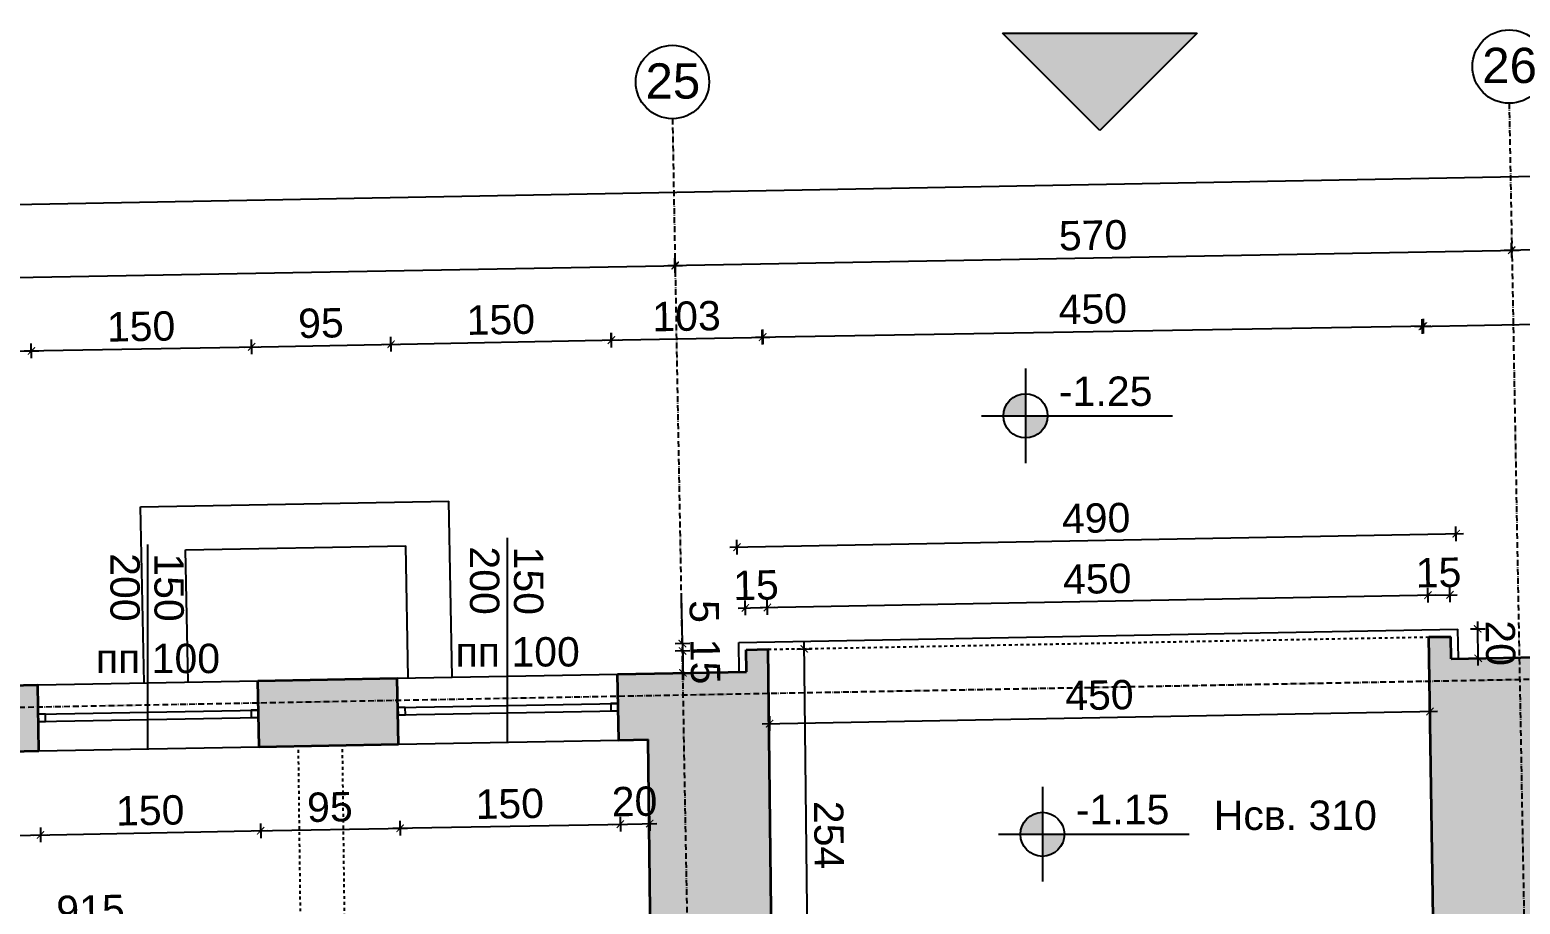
# Model space of a CAD drawing. Header units: inches. Extents: x -72385 to 39588, y -6525 to 66685.
# Drawn here: x -39191 to -38176, y 20729 to 21325 of the extents above; entities that cross this region are included whole.
import ezdxf

# ---------------------------------------------------------------- set-up
doc = ezdxf.new("R2010")
doc.units = ezdxf.units.IN
doc.header["$MEASUREMENT"] = 0
doc.linetypes.add('DashDot', pattern=[0.6, 0.4, -0.1, 0, -0.1])
doc.linetypes.add('Hidden', pattern=[0.4, 0.2, -0.2])
for name, color, linetype, lineweight in [('Входове', 252, 'Continuous', 25), ('Изгледни линии', 253, 'Continuous', 25), ('Надписи Hсв', 252, 'Continuous', 25), ('Надписи коти външни', 252, 'Continuous', 25), ('Надписи коти вътрешни', 252, 'Continuous', 25), ('Надписи нива', 252, 'Continuous', 25), ('Надписи Оси', 252, 'Continuous', 25), ('Надписи прозорци', 252, 'Continuous', 25), ('Оси', 252, 'DashDot', 25), ('Прозорци', 251, 'Continuous', 25), ('Пунктир', 253, 'Hidden', 25), ('Разрезни линии', 7, 'Continuous', 35), ('Щрих стени', 254, 'Continuous', 25)]:
    doc.layers.add(name, color=color, linetype=linetype, lineweight=lineweight)
doc.styles.add('Arial Regular', font='arial.ttf')
doc.styles.get("Standard").update_dxf_attribs({"font": 'arial.ttf'})
doc.dimstyles.new('Annotative', dxfattribs={"dimscale": 0, "dimtxt": 20, "dimasz": 5, "dimexe": 5, "dimexo": 5, "dimgap": 5, "dimtad": 1, "dimdec": 0, "dimzin": 0, "dimdsep": 46, "dimtxsty": 'Standard', "dimblk": 'ARCHTICK', "dimcen": 5, "dimdle": 5, "dimadec": 0, "dimazin": 0, "dimtfac": 1, "dimtdec": 0, "dimtofl": 0, "dimtmove": 0, "dimatfit": 3, "dimldrblk": 'ARCHTICK', "dimfxl": 5, "dimfxlon": 1, "dimtolj": 1, "dimtzin": 0, "dimarcsym": 1})

# ---------------------------------------------------------------- blocks, each defined once
blk = doc.blocks.new('_ArchTick')
at = {"color": 0, "linetype": 'ByBlock', "const_width": 0.15}
blk.add_lwpolyline([(-0.5, -0.5), (0.5, 0.5)], dxfattribs=at)
blk = doc.blocks.new('*D3253')
at = {"layer": 'Defpoints', "color": 0, "ltscale": 50, "transparency": 16777216}
for p in [(-39280.1, 20847), (-39185.1, 20848.8), (-39183.7, 20776.6)]:
    blk.add_point(p, dxfattribs=at)
at = {"layer": 'Надписи коти вътрешни', "color": 0, "lineweight": -2, "ltscale": 50, "transparency": 16777216}
for p, q in [((-39278.8, 20779.8), (-39278.6, 20769.8)), ((-39183.8, 20781.6), (-39183.7, 20771.6)), ((-39283.7, 20774.7), (-39178.8, 20776.7))]:
    blk.add_line(p, q, dxfattribs=at)
at = {"layer": 'Надписи коти вътрешни', "color": 0, "lineweight": -2, "ltscale": 50, "transparency": 16777216, "xscale": 5, "yscale": 5, "zscale": 5}
for p, rotation in [((-39183.7, 20776.6), 1.062315361861633), ((-39278.7, 20774.8), 181.0623153618616)]:
    blk.add_blockref('_ArchTick', p, dxfattribs=dict(at, rotation=rotation))
at = {"layer": 'Надписи коти вътрешни', "color": 0, "ltscale": 50, "transparency": 16777216, "insert": (-39231.5, 20790.9), "char_height": 20, "attachment_point": 5, "rotation": 1.0623}
blk.add_mtext('\\A1;95', dxfattribs=at)
blk = doc.blocks.new('*D3254')
at = {"layer": 'Defpoints', "color": 0, "ltscale": 50, "transparency": 16777216}
for p in [(-39035.1, 20851.6), (-39185.1, 20848.8), (-39033.8, 20779.4)]:
    blk.add_point(p, dxfattribs=at)
at = {"layer": 'Надписи коти вътрешни', "color": 0, "lineweight": -2, "ltscale": 50, "transparency": 16777216}
for p, q in [((-39188.7, 20776.5), (-39028.8, 20779.5)), ((-39183.8, 20781.6), (-39183.7, 20771.6)), ((-39033.9, 20784.4), (-39033.7, 20774.4))]:
    blk.add_line(p, q, dxfattribs=at)
at = {"layer": 'Надписи коти вътрешни', "color": 0, "lineweight": -2, "ltscale": 50, "transparency": 16777216, "xscale": 5, "yscale": 5, "zscale": 5}
for p, rotation in [((-39183.7, 20776.6), 181.0623153618549), ((-39033.8, 20779.4), 1.062315361854929)]:
    blk.add_blockref('_ArchTick', p, dxfattribs=dict(at, rotation=rotation))
at = {"layer": 'Надписи коти вътрешни', "color": 0, "ltscale": 50, "transparency": 16777216, "insert": (-39109, 20793.2), "char_height": 20, "attachment_point": 5, "rotation": 1.0623}
blk.add_mtext('\\A1;150', dxfattribs=at)
blk = doc.blocks.new('*D3255')
at = {"layer": 'Defpoints', "color": 0, "ltscale": 50, "transparency": 16777216}
for p in [(-39035.1, 20851.6), (-38940.1, 20853.3), (-38938.8, 20781.1)]:
    blk.add_point(p, dxfattribs=at)
at = {"layer": 'Надписи коти вътрешни', "color": 0, "lineweight": -2, "ltscale": 50, "transparency": 16777216}
for p, q in [((-39038.8, 20779.3), (-38933.8, 20781.2)), ((-39033.9, 20784.4), (-39033.7, 20774.4)), ((-38938.9, 20786.1), (-38938.7, 20776.1))]:
    blk.add_line(p, q, dxfattribs=at)
at = {"layer": 'Надписи коти вътрешни', "color": 0, "lineweight": -2, "ltscale": 50, "transparency": 16777216, "xscale": 5, "yscale": 5, "zscale": 5}
for p, rotation in [((-39033.8, 20779.4), 181.0623153618616), ((-38938.8, 20781.1), 1.062315361861633)]:
    blk.add_blockref('_ArchTick', p, dxfattribs=dict(at, rotation=rotation))
at = {"layer": 'Надписи коти вътрешни', "color": 0, "ltscale": 50, "transparency": 16777216, "insert": (-38986.6, 20795.5), "char_height": 20, "attachment_point": 5, "rotation": 1.0623}
blk.add_mtext('\\A1;95', dxfattribs=at)
blk = doc.blocks.new('*D3256')
at = {"layer": 'Defpoints', "color": 0, "ltscale": 50, "transparency": 16777216}
for p in [(-38940.1, 20853.3), (-38790.2, 20856.1), (-38788.8, 20783.9)]:
    blk.add_point(p, dxfattribs=at)
at = {"layer": 'Надписи коти вътрешни', "color": 0, "lineweight": -2, "ltscale": 50, "transparency": 16777216}
for p, q in [((-38943.8, 20781.1), (-38783.8, 20784)), ((-38938.9, 20786.1), (-38938.7, 20776.1)), ((-38788.9, 20788.9), (-38788.7, 20778.9))]:
    blk.add_line(p, q, dxfattribs=at)
at = {"layer": 'Надписи коти вътрешни', "color": 0, "lineweight": -2, "ltscale": 50, "transparency": 16777216, "xscale": 5, "yscale": 5, "zscale": 5}
for p, rotation in [((-38938.8, 20781.1), 181.0623153618549), ((-38788.8, 20783.9), 1.062315361854929)]:
    blk.add_blockref('_ArchTick', p, dxfattribs=dict(at, rotation=rotation))
at = {"layer": 'Надписи коти вътрешни', "color": 0, "ltscale": 50, "transparency": 16777216, "insert": (-38864.1, 20797.7), "char_height": 20, "attachment_point": 5, "rotation": 1.0623}
blk.add_mtext('\\A1;150', dxfattribs=at)
blk = doc.blocks.new('*D3257')
at = {"layer": 'Defpoints', "color": 0, "ltscale": 50, "transparency": 16777216}
for p in [(-38789.9, 20841.1), (-38769.9, 20841.5), (-38768.8, 20784.3)]:
    blk.add_point(p, dxfattribs=at)
at = {"layer": 'Надписи коти вътрешни', "color": 0, "lineweight": -2, "ltscale": 50, "transparency": 16777216}
for p, q in [((-38793.8, 20783.8), (-38763.8, 20784.4)), ((-38788.9, 20788.9), (-38788.7, 20778.9)), ((-38768.9, 20789.3), (-38768.7, 20779.3))]:
    blk.add_line(p, q, dxfattribs=at)
at = {"layer": 'Надписи коти вътрешни', "color": 0, "lineweight": -2, "ltscale": 50, "transparency": 16777216, "xscale": 5, "yscale": 5, "zscale": 5}
for p, rotation in [((-38788.8, 20783.9), 181.0623153618605), ((-38768.8, 20784.3), 1.062315361860514)]:
    blk.add_blockref('_ArchTick', p, dxfattribs=dict(at, rotation=rotation))
at = {"layer": 'Надписи коти вътрешни', "color": 0, "ltscale": 50, "transparency": 16777216, "insert": (-38779.1, 20799.3), "char_height": 20, "attachment_point": 5, "rotation": 1.0623}
blk.add_mtext('\\A1;20', dxfattribs=at)
blk = doc.blocks.new('*D8197')
at = {"layer": 'Defpoints', "color": 0, "ltscale": 50, "transparency": 16777216}
for p in [(-38769.9, 20841.5), (-39684.3, 20824.5), (-38767.6, 20717.3)]:
    blk.add_point(p, dxfattribs=at)
at = {"layer": 'Надписи коти вътрешни', "color": 0, "lineweight": -2, "ltscale": 50, "transparency": 16777216}
for p, q in [((-38767.7, 20722.3), (-38767.5, 20712.3)), ((-39687, 20700.3), (-38762.6, 20717.4)), ((-39682.1, 20705.4), (-39681.9, 20695.4))]:
    blk.add_line(p, q, dxfattribs=at)
at = {"layer": 'Надписи коти вътрешни', "color": 0, "lineweight": -2, "ltscale": 50, "transparency": 16777216, "xscale": 5, "yscale": 5, "zscale": 5}
for p, rotation in [((-38767.6, 20717.3), 1.062315361859064), ((-39682, 20700.4), 181.062315361859)]:
    blk.add_blockref('_ArchTick', p, dxfattribs=dict(at, rotation=rotation))
at = {"layer": 'Надписи коти вътрешни', "color": 0, "ltscale": 50, "transparency": 16777216, "insert": (-39149.6, 20725.4), "char_height": 20, "attachment_point": 5, "rotation": 1.0623}
blk.add_mtext('\\A1;915', dxfattribs=at)
blk = doc.blocks.new('*D3276')
at = {"layer": 'Defpoints', "color": 0, "ltscale": 50, "transparency": 16777216}
for p in [(-38688.1, 20903), (-38663.5, 20903.3), (-38685.2, 20649.1)]:
    blk.add_point(p, dxfattribs=at)
at = {"layer": 'Надписи коти вътрешни', "color": 0, "lineweight": -2, "ltscale": 50, "transparency": 16777216}
for p, q in [((-38668.5, 20903.2), (-38658.5, 20903.4)), ((-38660.5, 20644.4), (-38663.6, 20908.3)), ((-38665.6, 20649.3), (-38655.6, 20649.4))]:
    blk.add_line(p, q, dxfattribs=at)
at = {"layer": 'Надписи коти вътрешни', "color": 0, "lineweight": -2, "ltscale": 50, "transparency": 16777216, "xscale": 5, "yscale": 5, "zscale": 5}
for p, rotation in [((-38663.5, 20903.3), 90.66157633345036), ((-38660.6, 20649.4), 270.6615763334503)]:
    blk.add_blockref('_ArchTick', p, dxfattribs=dict(at, rotation=rotation))
at = {"layer": 'Надписи коти вътрешни', "color": 0, "ltscale": 50, "transparency": 16777216, "insert": (-38646.8, 20776.5), "char_height": 20, "attachment_point": 5, "rotation": 270.6616}
blk.add_mtext('\\A1;254', dxfattribs=at)
blk = doc.blocks.new('*D3277')
at = {"layer": 'Defpoints', "color": 0, "ltscale": 50, "transparency": 16777216}
for p in [(-38238.2, 20911.4), (-38688.1, 20903), (-38237.3, 20860.7)]:
    blk.add_point(p, dxfattribs=at)
at = {"layer": 'Надписи коти вътрешни', "color": 0, "lineweight": -2, "ltscale": 50, "transparency": 16777216}
for p, q in [((-38692.1, 20852.3), (-38232.3, 20860.8)), ((-38237.4, 20865.7), (-38237.2, 20855.7)), ((-38687.2, 20857.4), (-38687.1, 20847.4))]:
    blk.add_line(p, q, dxfattribs=at)
at = {"layer": 'Надписи коти вътрешни', "color": 0, "lineweight": -2, "ltscale": 50, "transparency": 16777216, "xscale": 5, "yscale": 5, "zscale": 5}
for p, rotation in [((-38237.3, 20860.7), 1.062315361859585), ((-38687.1, 20852.4), 181.0623153618596)]:
    blk.add_blockref('_ArchTick', p, dxfattribs=dict(at, rotation=rotation))
at = {"layer": 'Надписи коти вътрешни', "color": 0, "ltscale": 50, "transparency": 16777216, "insert": (-38462.5, 20871.7), "char_height": 20, "attachment_point": 5, "rotation": 1.0623}
blk.add_mtext('\\A1;450', dxfattribs=at)
blk = doc.blocks.new('*D3278')
at = {"layer": 'Defpoints', "color": 0, "ltscale": 50, "transparency": 16777216}
for p in [(-38238.7, 20939.9), (-38238.2, 20911.4), (-38688.1, 20903)]:
    blk.add_point(p, dxfattribs=at)
at = {"layer": 'Надписи коти вътрешни', "color": 0, "lineweight": -2, "ltscale": 50, "transparency": 16777216}
for p, q in [((-38238.6, 20934.9), (-38238.8, 20944.9)), ((-38693.6, 20931.4), (-38233.7, 20940)), ((-38688.5, 20926.5), (-38688.7, 20936.5))]:
    blk.add_line(p, q, dxfattribs=at)
at = {"layer": 'Надписи коти вътрешни', "color": 0, "lineweight": -2, "ltscale": 50, "transparency": 16777216, "xscale": 5, "yscale": 5, "zscale": 5}
for p, rotation in [((-38238.7, 20939.9), 1.062315361859585), ((-38688.6, 20931.5), 181.0623153618596)]:
    blk.add_blockref('_ArchTick', p, dxfattribs=dict(at, rotation=rotation))
at = {"layer": 'Надписи коти вътрешни', "color": 0, "ltscale": 50, "transparency": 16777216, "insert": (-38464, 20950.9), "char_height": 20, "attachment_point": 5, "rotation": 1.0623}
blk.add_mtext('\\A1;450', dxfattribs=at)
blk = doc.blocks.new('*D3279')
at = {"layer": 'Defpoints', "color": 0, "ltscale": 50, "transparency": 16777216}
for p in [(-38218.3, 20916.7), (-38204.8, 20916.9), (-38218, 20896.7)]:
    blk.add_point(p, dxfattribs=at)
at = {"layer": 'Надписи коти вътрешни', "color": 0, "lineweight": -2, "ltscale": 50, "transparency": 16777216}
for p, q in [((-38204.4, 20891.9), (-38204.8, 20921.9)), ((-38209.8, 20916.9), (-38199.8, 20917)), ((-38209.5, 20896.9), (-38199.5, 20897))]:
    blk.add_line(p, q, dxfattribs=at)
at = {"layer": 'Надписи коти вътрешни', "color": 0, "lineweight": -2, "ltscale": 50, "transparency": 16777216, "xscale": 5, "yscale": 5, "zscale": 5}
for p, rotation in [((-38204.8, 20916.9), 90.88539466401981), ((-38204.5, 20896.9), 270.8853946640198)]:
    blk.add_blockref('_ArchTick', p, dxfattribs=dict(at, rotation=rotation))
at = {"layer": 'Надписи коти вътрешни', "color": 0, "ltscale": 50, "transparency": 16777216, "insert": (-38189.4, 20907.2), "char_height": 20, "attachment_point": 5, "rotation": 270.8854}
blk.add_mtext('\\A1;20', dxfattribs=at)
blk = doc.blocks.new('*D4639')
at = {"layer": 'Defpoints', "color": 0, "ltscale": 50, "transparency": 16777216}
for p in [(-38703.1, 20902.7), (-38746.1, 20886.9), (-38702.8, 20887.7)]:
    blk.add_point(p, dxfattribs=at)
at = {"layer": 'Надписи коти вътрешни', "color": 0, "lineweight": -2, "ltscale": 50, "transparency": 16777216}
for p, q in [((-38741.4, 20902), (-38751.4, 20901.8)), ((-38746.5, 20906.9), (-38746, 20881.9)), ((-38741.1, 20887), (-38751.1, 20886.8))]:
    blk.add_line(p, q, dxfattribs=at)
at = {"layer": 'Надписи коти вътрешни', "color": 0, "lineweight": -2, "ltscale": 50, "transparency": 16777216, "xscale": 5, "yscale": 5, "zscale": 5}
for p, rotation in [((-38746.4, 20901.9), 91.06231536189539), ((-38746.1, 20886.9), 271.0623153618954)]:
    blk.add_blockref('_ArchTick', p, dxfattribs=dict(at, rotation=rotation))
at = {"layer": 'Надписи коти вътрешни', "color": 0, "ltscale": 50, "transparency": 16777216, "insert": (-38731, 20894.7), "char_height": 20, "attachment_point": 5, "rotation": 271.0623}
blk.add_mtext('\\A1;15', dxfattribs=at)
blk = doc.blocks.new('*D4640')
at = {"layer": 'Defpoints', "color": 0, "ltscale": 50, "transparency": 16777216}
for p in [(-38746.5, 20906.9), (-38703.2, 20907.7), (-38703.1, 20902.7)]:
    blk.add_point(p, dxfattribs=at)
at = {"layer": 'Надписи коти вътрешни', "color": 0, "lineweight": -2, "ltscale": 50, "transparency": 16777216}
for p, q in [((-38746.5, 20906.9), (-38747.1, 20940.2)), ((-38741.5, 20907), (-38751.5, 20906.8)), ((-38741.4, 20902), (-38751.4, 20901.8)), ((-38746.4, 20901.9), (-38746.3, 20896.9))]:
    blk.add_line(p, q, dxfattribs=at)
at = {"layer": 'Надписи коти вътрешни', "color": 0, "lineweight": -2, "ltscale": 50, "transparency": 16777216, "xscale": 5, "yscale": 5, "zscale": 5}
for p, rotation in [((-38746.5, 20906.9), 271.0623153619227), ((-38746.4, 20901.9), 91.06231536192266)]:
    blk.add_blockref('_ArchTick', p, dxfattribs=dict(at, rotation=rotation))
at = {"layer": 'Надписи коти вътрешни', "color": 0, "ltscale": 50, "transparency": 16777216, "insert": (-38731.7, 20928.8), "char_height": 20, "attachment_point": 5, "rotation": 271.0623}
blk.add_mtext('\\A1;5', dxfattribs=at)
blk = doc.blocks.new('*D3280')
at = {"layer": 'Defpoints', "color": 0, "ltscale": 50, "transparency": 16777216}
for p in [(-38223.7, 20940.1), (-38238.2, 20911.4), (-38223.2, 20911.6)]:
    blk.add_point(p, dxfattribs=at)
at = {"layer": 'Надписи коти вътрешни', "color": 0, "lineweight": -2, "ltscale": 50, "transparency": 16777216}
for p, q in [((-38238.6, 20934.9), (-38238.8, 20944.9)), ((-38223.6, 20935.1), (-38223.8, 20945.1)), ((-38243.7, 20939.8), (-38218.7, 20940.2))]:
    blk.add_line(p, q, dxfattribs=at)
at = {"layer": 'Надписи коти вътрешни', "color": 0, "lineweight": -2, "ltscale": 50, "transparency": 16777216, "xscale": 5, "yscale": 5, "zscale": 5}
for p, rotation in [((-38238.7, 20939.9), 181.0623153618452), ((-38223.7, 20940.1), 1.062315361845171)]:
    blk.add_blockref('_ArchTick', p, dxfattribs=dict(at, rotation=rotation))
at = {"layer": 'Надписи коти вътрешни', "color": 0, "ltscale": 50, "transparency": 16777216, "insert": (-38231.5, 20955.2), "char_height": 20, "attachment_point": 5, "rotation": 1.0623}
blk.add_mtext('\\A1;15', dxfattribs=at)
blk = doc.blocks.new('*D3281')
at = {"layer": 'Defpoints', "color": 0, "ltscale": 50, "transparency": 16777216}
for p in [(-38688.6, 20931.5), (-38703.1, 20902.7), (-38688.1, 20903)]:
    blk.add_point(p, dxfattribs=at)
at = {"layer": 'Надписи коти вътрешни', "color": 0, "lineweight": -2, "ltscale": 50, "transparency": 16777216}
for p, q in [((-38708.6, 20931.1), (-38683.6, 20931.6)), ((-38703.5, 20926.2), (-38703.7, 20936.2)), ((-38688.5, 20926.5), (-38688.7, 20936.5))]:
    blk.add_line(p, q, dxfattribs=at)
at = {"layer": 'Надписи коти вътрешни', "color": 0, "lineweight": -2, "ltscale": 50, "transparency": 16777216, "xscale": 5, "yscale": 5, "zscale": 5}
for p, rotation in [((-38703.6, 20931.2), 181.0623153618589), ((-38688.6, 20931.5), 1.062315361858847)]:
    blk.add_blockref('_ArchTick', p, dxfattribs=dict(at, rotation=rotation))
at = {"layer": 'Надписи коти вътрешни', "color": 0, "ltscale": 50, "transparency": 16777216, "insert": (-38696.4, 20946.6), "char_height": 20, "attachment_point": 5, "rotation": 1.0623}
blk.add_mtext('\\A1;15', dxfattribs=at)
blk = doc.blocks.new('*D3282')
at = {"layer": 'Defpoints', "color": 0, "ltscale": 50, "transparency": 16777216}
for p in [(-38219.5, 20981.7), (-38218.3, 20916.7), (-38708.1, 20907.6)]:
    blk.add_point(p, dxfattribs=at)
at = {"layer": 'Надписи коти вътрешни', "color": 0, "lineweight": -2, "ltscale": 50, "transparency": 16777216}
for p, q in [((-38219.4, 20976.7), (-38219.6, 20986.7)), ((-38714.3, 20972.5), (-38214.5, 20981.8)), ((-38709.3, 20967.6), (-38709.4, 20977.6))]:
    blk.add_line(p, q, dxfattribs=at)
at = {"layer": 'Надписи коти вътрешни', "color": 0, "lineweight": -2, "ltscale": 50, "transparency": 16777216, "xscale": 5, "yscale": 5, "zscale": 5}
for p, rotation in [((-38219.5, 20981.7), 1.062315361859), ((-38709.3, 20972.6), 181.062315361859)]:
    blk.add_blockref('_ArchTick', p, dxfattribs=dict(at, rotation=rotation))
at = {"layer": 'Надписи коти вътрешни', "color": 0, "ltscale": 50, "transparency": 16777216, "insert": (-38464.7, 20992.3), "char_height": 20, "attachment_point": 5, "rotation": 1.0623}
blk.add_mtext('\\A1;490', dxfattribs=at)
blk = doc.blocks.new('*D5802')
at = {"layer": 'Defpoints', "color": 0, "ltscale": 10, "transparency": 16777216}
for p in [(-39189.9, 21106.2), (-39280.6, 20877), (-39185.6, 20878.8)]:
    blk.add_point(p, dxfattribs=at)
at = {"layer": 'Надписи коти външни', "color": 0, "lineweight": -2, "ltscale": 10, "transparency": 16777216}
for p, q in [((-39289.8, 21104.4), (-39184.9, 21106.3)), ((-39284.8, 21099.5), (-39284.9, 21109.5)), ((-39189.8, 21101.2), (-39190, 21111.2))]:
    blk.add_line(p, q, dxfattribs=at)
at = {"layer": 'Надписи коти външни', "color": 0, "lineweight": -2, "ltscale": 10, "transparency": 16777216, "xscale": 5, "yscale": 5, "zscale": 5}
for p, rotation in [((-39284.8, 21104.5), 181.0623153618681), ((-39189.9, 21106.2), 1.062315361868134)]:
    blk.add_blockref('_ArchTick', p, dxfattribs=dict(at, rotation=rotation))
at = {"layer": 'Надписи коти външни', "color": 0, "ltscale": 10, "transparency": 16777216, "insert": (-39237.6, 21120.6), "char_height": 20, "attachment_point": 5, "rotation": 1.0623}
blk.add_mtext('\\A1;95', dxfattribs=at)
blk = doc.blocks.new('*D5803')
at = {"layer": 'Defpoints', "color": 0, "ltscale": 10, "transparency": 16777216}
for p in [(-39039.9, 21109), (-39035.7, 20881.6), (-39185.6, 20878.8)]:
    blk.add_point(p, dxfattribs=at)
at = {"layer": 'Надписи коти външни', "color": 0, "lineweight": -2, "ltscale": 10, "transparency": 16777216}
for p, q in [((-39194.9, 21106.2), (-39034.9, 21109.1)), ((-39189.8, 21101.2), (-39190, 21111.2)), ((-39039.8, 21104), (-39040, 21114))]:
    blk.add_line(p, q, dxfattribs=at)
at = {"layer": 'Надписи коти външни', "color": 0, "lineweight": -2, "ltscale": 10, "transparency": 16777216, "xscale": 5, "yscale": 5, "zscale": 5}
for p, rotation in [((-39189.9, 21106.2), 181.0623153618577), ((-39039.9, 21109), 1.062315361857766)]:
    blk.add_blockref('_ArchTick', p, dxfattribs=dict(at, rotation=rotation))
at = {"layer": 'Надписи коти външни', "color": 0, "ltscale": 10, "transparency": 16777216, "insert": (-39115.2, 21122.8), "char_height": 20, "attachment_point": 5, "rotation": 1.0623}
blk.add_mtext('\\A1;150', dxfattribs=at)
blk = doc.blocks.new('*D5804')
at = {"layer": 'Defpoints', "color": 0, "ltscale": 10, "transparency": 16777216}
for p in [(-38944.9, 21110.8), (-39035.7, 20881.6), (-38940.7, 20883.3)]:
    blk.add_point(p, dxfattribs=at)
at = {"layer": 'Надписи коти външни', "color": 0, "lineweight": -2, "ltscale": 10, "transparency": 16777216}
for p, q in [((-38944.8, 21105.8), (-38945, 21115.8)), ((-39044.9, 21108.9), (-38939.9, 21110.9)), ((-39039.8, 21104), (-39040, 21114))]:
    blk.add_line(p, q, dxfattribs=at)
at = {"layer": 'Надписи коти външни', "color": 0, "lineweight": -2, "ltscale": 10, "transparency": 16777216, "xscale": 5, "yscale": 5, "zscale": 5}
for p, rotation in [((-39039.9, 21109), 181.0623153618681), ((-38944.9, 21110.8), 1.062315361868134)]:
    blk.add_blockref('_ArchTick', p, dxfattribs=dict(at, rotation=rotation))
at = {"layer": 'Надписи коти външни', "color": 0, "ltscale": 10, "transparency": 16777216, "insert": (-38992.7, 21125.1), "char_height": 20, "attachment_point": 5, "rotation": 1.0623}
blk.add_mtext('\\A1;95', dxfattribs=at)
blk = doc.blocks.new('*D5805')
at = {"layer": 'Defpoints', "color": 0, "ltscale": 10, "transparency": 16777216}
for p in [(-38794.9, 21113.6), (-38940.7, 20883.3), (-38790.7, 20886.1)]:
    blk.add_point(p, dxfattribs=at)
at = {"layer": 'Надписи коти външни', "color": 0, "lineweight": -2, "ltscale": 10, "transparency": 16777216}
for p, q in [((-38944.8, 21105.8), (-38945, 21115.8)), ((-38794.8, 21108.6), (-38795, 21118.6)), ((-38949.9, 21110.7), (-38789.9, 21113.7))]:
    blk.add_line(p, q, dxfattribs=at)
at = {"layer": 'Надписи коти външни', "color": 0, "lineweight": -2, "ltscale": 10, "transparency": 16777216, "xscale": 5, "yscale": 5, "zscale": 5}
for p, rotation in [((-38794.9, 21113.6), 1.062315361859102), ((-38944.9, 21110.8), 181.062315361859)]:
    blk.add_blockref('_ArchTick', p, dxfattribs=dict(at, rotation=rotation))
at = {"layer": 'Надписи коти външни', "color": 0, "ltscale": 10, "transparency": 16777216, "insert": (-38870.2, 21127.4), "char_height": 20, "attachment_point": 5, "rotation": 1.0623}
blk.add_mtext('\\A1;150', dxfattribs=at)
blk = doc.blocks.new('*D6567')
at = {"layer": 'Defpoints', "color": 0, "ltscale": 10, "transparency": 16777216}
for p in [(-38692, 21115.5), (-38790.7, 20886.1), (-38687.9, 20888)]:
    blk.add_point(p, dxfattribs=at)
at = {"layer": 'Надписи коти външни', "color": 0, "lineweight": -2, "ltscale": 10, "transparency": 16777216}
for p, q in [((-38799.8, 21113.5), (-38687, 21115.6)), ((-38794.7, 21108.6), (-38794.9, 21118.6)), ((-38691.9, 21110.5), (-38692.1, 21120.5))]:
    blk.add_line(p, q, dxfattribs=at)
at = {"layer": 'Надписи коти външни', "color": 0, "lineweight": -2, "ltscale": 10, "transparency": 16777216, "xscale": 5, "yscale": 5, "zscale": 5}
for p, rotation in [((-38794.8, 21113.6), 181.0318495989453), ((-38692, 21115.5), 1.031849598945298)]:
    blk.add_blockref('_ArchTick', p, dxfattribs=dict(at, rotation=rotation))
at = {"layer": 'Надписи коти външни', "color": 0, "ltscale": 10, "transparency": 16777216, "insert": (-38743.7, 21129.8), "char_height": 20, "attachment_point": 5, "rotation": 1.0318}
blk.add_mtext('\\A1;103', dxfattribs=at)
blk = doc.blocks.new('*D5806')
at = {"layer": 'Defpoints', "color": 0, "ltscale": 10, "transparency": 16777216}
for p in [(-38241.7, 21123.2), (-38238, 20895.4), (-38687.9, 20888)]:
    blk.add_point(p, dxfattribs=at)
at = {"layer": 'Надписи коти външни', "color": 0, "lineweight": -2, "ltscale": 10, "transparency": 16777216}
for p, q in [((-38241.7, 21118.2), (-38241.8, 21128.2)), ((-38696.7, 21115.7), (-38236.7, 21123.3)), ((-38691.6, 21110.8), (-38691.8, 21120.8))]:
    blk.add_line(p, q, dxfattribs=at)
at = {"layer": 'Надписи коти външни', "color": 0, "lineweight": -2, "ltscale": 10, "transparency": 16777216, "xscale": 5, "yscale": 5, "zscale": 5}
for p, rotation in [((-38241.7, 21123.2), 0.9482542395201905), ((-38691.7, 21115.8), 180.9482542395202)]:
    blk.add_blockref('_ArchTick', p, dxfattribs=dict(at, rotation=rotation))
at = {"layer": 'Надписи коти външни', "color": 0, "ltscale": 10, "transparency": 16777216, "insert": (-38467, 21134.7), "char_height": 20, "attachment_point": 5, "rotation": 0.9483}
blk.add_mtext('\\A1;450', dxfattribs=at)
blk = doc.blocks.new('*D5807')
at = {"layer": 'Defpoints', "color": 0, "ltscale": 10, "transparency": 16777216}
for p in [(-37722.7, 21133.5), (-37718.1, 20906), (-38238, 20895.4)]:
    blk.add_point(p, dxfattribs=at)
at = {"layer": 'Надписи коти външни', "color": 0, "lineweight": -2, "ltscale": 10, "transparency": 16777216}
for p, q in [((-37722.6, 21128.5), (-37722.8, 21138.5)), ((-38247.6, 21122.8), (-37717.7, 21133.6)), ((-38242.5, 21117.9), (-38242.7, 21127.9))]:
    blk.add_line(p, q, dxfattribs=at)
at = {"layer": 'Надписи коти външни', "color": 0, "lineweight": -2, "ltscale": 10, "transparency": 16777216, "xscale": 5, "yscale": 5, "zscale": 5}
for p, rotation in [((-37722.7, 21133.5), 1.167047243108146), ((-38242.6, 21122.9), 181.1670472431082)]:
    blk.add_blockref('_ArchTick', p, dxfattribs=dict(at, rotation=rotation))
at = {"layer": 'Надписи коти външни', "color": 0, "ltscale": 10, "transparency": 16777216, "insert": (-37983, 21143.4), "char_height": 20, "attachment_point": 5, "rotation": 1.167}
blk.add_mtext('\\A1;520', dxfattribs=at)
blk = doc.blocks.new('*D6565')
at = {"layer": 'Defpoints', "color": 0, "ltscale": 10, "transparency": 16777216}
for p in [(-37724.1, 21233.4), (-37718.1, 20906), (-40769.5, 20849.4)]:
    blk.add_point(p, dxfattribs=at)
at = {"layer": 'Надписи коти външни', "color": 0, "lineweight": -2, "ltscale": 10, "transparency": 16777216}
for p, q in [((-37724, 21228.4), (-37724.2, 21238.4)), ((-40780.6, 21176.8), (-37719.1, 21233.5)), ((-40775.5, 21171.9), (-40775.7, 21181.9))]:
    blk.add_line(p, q, dxfattribs=at)
at = {"layer": 'Надписи коти външни', "color": 0, "lineweight": -2, "ltscale": 10, "transparency": 16777216, "xscale": 5, "yscale": 5, "zscale": 5}
for p, rotation in [((-37724.1, 21233.4), 1.062315361859038), ((-40775.6, 21176.9), 181.062315361859)]:
    blk.add_blockref('_ArchTick', p, dxfattribs=dict(at, rotation=rotation))
at = {"layer": 'Надписи коти външни', "color": 0, "ltscale": 10, "transparency": 16777216, "insert": (-39250.2, 21220.4), "char_height": 20, "attachment_point": 5, "rotation": 1.0623}
blk.add_mtext('\\A1;3052', dxfattribs=at)
blk = doc.blocks.new('*D6599')
at = {"layer": 'Defpoints', "color": 0, "ltscale": 10, "transparency": 16777216}
for p in [(-38751.4, 21164.2), (-38746.2, 20871.4), (-39706, 20854.1)]:
    blk.add_point(p, dxfattribs=at)
at = {"layer": 'Надписи коти външни', "color": 0, "lineweight": -2, "ltscale": 10, "transparency": 16777216}
for p, q in [((-38751.3, 21159.2), (-38751.5, 21169.2)), ((-39716.3, 21146.9), (-38746.4, 21164.3)), ((-39711.2, 21142), (-39711.3, 21152))]:
    blk.add_line(p, q, dxfattribs=at)
at = {"layer": 'Надписи коти външни', "color": 0, "lineweight": -2, "ltscale": 10, "transparency": 16777216, "xscale": 5, "yscale": 5, "zscale": 5}
for p, rotation in [((-38751.4, 21164.2), 1.029295597496749), ((-39711.3, 21147), 181.0292955974967)]:
    blk.add_blockref('_ArchTick', p, dxfattribs=dict(at, rotation=rotation))
at = {"layer": 'Надписи коти външни', "color": 0, "ltscale": 10, "transparency": 16777216, "insert": (-39231.6, 21170.8), "char_height": 20, "attachment_point": 5, "rotation": 1.0293}
blk.add_mtext('\\A1;960', dxfattribs=at)
blk = doc.blocks.new('*D6559')
at = {"layer": 'Defpoints', "color": 0, "ltscale": 10, "transparency": 16777216}
for p in [(-38181.6, 21174.8), (-38176.3, 20882.3), (-38746.2, 20871.9)]:
    blk.add_point(p, dxfattribs=at)
at = {"layer": 'Надписи коти външни', "color": 0, "lineweight": -2, "ltscale": 10, "transparency": 16777216}
for p, q in [((-38181.5, 21169.8), (-38181.7, 21179.8)), ((-38756.5, 21164.4), (-38176.6, 21174.9)), ((-38751.4, 21159.5), (-38751.6, 21169.5))]:
    blk.add_line(p, q, dxfattribs=at)
at = {"layer": 'Надписи коти външни', "color": 0, "lineweight": -2, "ltscale": 10, "transparency": 16777216, "xscale": 5, "yscale": 5, "zscale": 5}
for p, rotation in [((-38181.6, 21174.8), 1.043831995326631), ((-38751.5, 21164.5), 181.0438319953267)]:
    blk.add_blockref('_ArchTick', p, dxfattribs=dict(at, rotation=rotation))
at = {"layer": 'Надписи коти външни', "color": 0, "ltscale": 10, "transparency": 16777216, "insert": (-38466.8, 21184.9), "char_height": 20, "attachment_point": 5, "rotation": 1.0438}
blk.add_mtext('\\A1;570', dxfattribs=at)
blk = doc.blocks.new('*D6560')
at = {"layer": 'Defpoints', "color": 0, "ltscale": 10, "transparency": 16777216}
for p in [(-37751.8, 21182.9), (-38176.3, 20882.5), (-37746.3, 20890.5)]:
    blk.add_point(p, dxfattribs=at)
at = {"layer": 'Надписи коти външни', "color": 0, "lineweight": -2, "ltscale": 10, "transparency": 16777216}
for p, q in [((-37751.7, 21177.9), (-37751.8, 21187.9)), ((-38186.7, 21174.9), (-37746.8, 21183)), ((-38181.6, 21170), (-38181.8, 21179.9))]:
    blk.add_line(p, q, dxfattribs=at)
at = {"layer": 'Надписи коти външни', "color": 0, "lineweight": -2, "ltscale": 10, "transparency": 16777216, "xscale": 5, "yscale": 5, "zscale": 5}
for p, rotation in [((-37751.8, 21182.9), 1.062315361859432), ((-38181.7, 21174.9), 181.0623153618594)]:
    blk.add_blockref('_ArchTick', p, dxfattribs=dict(at, rotation=rotation))
at = {"layer": 'Надписи коти външни', "color": 0, "ltscale": 10, "transparency": 16777216, "insert": (-37967, 21194.2), "char_height": 20, "attachment_point": 5, "rotation": 1.0623}
blk.add_mtext('\\A1;430', dxfattribs=at)

msp = doc.modelspace()

# ---------------------------------------------------------------- hatches: boundary and pattern name
at = {"layer": 'Входове', "ltscale": 10}
h = msp.add_hatch(color=256, dxfattribs=at)
h.dxf.hatch_style = 1
h.paths.add_polyline_path([(-38528.5, 21322.6), (-38462.2, 21256.3), (-38395.9, 21322.6)])
at = {"layer": 'Надписи нива', "ltscale": 50}
h = msp.add_hatch(color=256, dxfattribs=at)
h.dxf.hatch_style = 1
h.paths.add_polyline_path([(-38512.8, 21047, 0.414214), (-38497.8, 21062), (-38512.8, 21062)])
h.paths.add_polyline_path([(-38512.8, 21062), (-38512.8, 21077, 0.414214), (-38527.8, 21062)])
h = msp.add_hatch(color=256, dxfattribs=at)
h.dxf.hatch_style = 1
h.paths.add_polyline_path([(-38501.3, 20762, 0.414214), (-38486.3, 20777), (-38501.3, 20777)])
h.paths.add_polyline_path([(-38501.3, 20777), (-38501.3, 20792, 0.414214), (-38516.3, 20777)])
at = {"layer": 'Щрих стени', "ltscale": 10}
h = msp.add_hatch(color=256, dxfattribs=at)
h.dxf.hatch_style = 1
h.paths.add_polyline_path([(-39430.6, 20874.2), (-39525.6, 20872.5), (-39524.8, 20827.5), (-39429.8, 20829.3)])
h.paths.add_polyline_path([(-39185.6, 20878.8), (-39280.6, 20877), (-39279.8, 20832), (-39184.8, 20833.8)])
h.paths.add_polyline_path([(-38940.7, 20883.3), (-39035.7, 20881.6), (-39034.8, 20836.6), (-38939.9, 20838.3)])
h.paths.add_polyline_path([(-38688.1, 20903), (-38703.1, 20902.7), (-38702.9, 20887.7), (-38790.7, 20886.1), (-38789.9, 20841.1), (-38769.9, 20841.5), (-38763, 20241.5), (-38792.9, 20241), (-38792.7, 20216), (-38857.6, 20214.8), (-38856.8, 20169.8), (-38749.6, 20171.7), (-38749.3, 20137.7), (-38719.3, 20138), (-38722.3, 20397.7), (-38637, 20399.5), (-38637.6, 20429.5), (-38712.6, 20427.9), (-38714.9, 20628.8), (-38684.9, 20629.1)])
h.paths.add_polyline_path([(-39309.1, 19920.1), (-39434.1, 19917.3), (-39433.1, 19875), (-39308.1, 19877.9)])
h.paths.add_polyline_path([(-39034.2, 19926.1), (-39159.1, 19923.4), (-39158.1, 19881.4), (-39033.2, 19884.3)])
h.paths.add_polyline_path([(-37702.8, 19915.3), (-37710.3, 20400.9), (-37755.3, 20400.2), (-37748.4, 19954.3), (-38716.9, 19933.1), (-38717.4, 19978), (-38747.4, 19977.7), (-38746.9, 19932.4), (-38884.2, 19929.4), (-38883.2, 19887.8)])
h.paths.add_polyline_path([(-38441, 20438.5), (-38477.8, 20437.8), (-38476.9, 20397.8), (-38440.1, 20398.5)])
h.paths.add_polyline_path([(-38162.3, 20852.8), (-37762.4, 20860.2), (-37760, 20705.2), (-37799.9, 20704.4), (-37799.4, 20674.5), (-37769.5, 20675), (-37769, 20645), (-37759, 20645.2), (-37758.7, 20620.2), (-37713.7, 20620.9), (-37718.1, 20906), (-38223, 20896.6), (-38223.2, 20911.6), (-38238.2, 20911.4), (-38233.9, 20634), (-38203.9, 20634.3), (-38200.9, 20438.5), (-38280.9, 20436.8), (-38280.3, 20406.9), (-38205.4, 20408.4), (-38204.4, 20343.4), (-38154.4, 20344.4)])

# ---------------------------------------------------------------- linework, layer by layer
at = {"layer": 'Входове', "ltscale": 10}
for p, q in [((-38462.2, 21256.3), (-38528.5, 21322.6)), ((-38528.5, 21322.6), (-38395.9, 21322.6)), ((-38395.9, 21322.6), (-38462.2, 21256.3))]:
    msp.add_line(p, q, dxfattribs=at)
at = {"layer": 'Изгледни линии', "ltscale": 50}
for p, q in [((-39115.5, 21000.1), (-38905.5, 21004)), ((-38903.3, 20884), (-38905.5, 21004)), ((-39113.2, 20880.1), (-39115.5, 21000.1)), ((-39084.9, 20970.7), (-38934.9, 20973.5)), ((-38933.3, 20883.5), (-38934.9, 20973.5)), ((-39083.2, 20880.7), (-39084.9, 20970.7)), ((-38708.1, 20907.6), (-38218.3, 20916.7)), ((-38218, 20896.7), (-38218.3, 20916.7)), ((-38707.9, 20887.6), (-38708.1, 20907.6)), ((-39185.6, 20878.8), (-39035.7, 20881.6)), ((-38940.7, 20883.3), (-38790.7, 20886.1)), ((-38939.9, 20838.3), (-38789.9, 20841.1)), ((-39184.8, 20833.8), (-39034.8, 20836.6))]:
    msp.add_line(p, q, dxfattribs=at)
at = {"layer": 'Надписи нива', "ltscale": 50}
for p, q in [((-38512.8, 21094.3), (-38512.8, 21029.8)), ((-38542.8, 21062), (-38412.8, 21062)), ((-38501.3, 20809.3), (-38501.3, 20744.8)), ((-38531.3, 20777), (-38401.3, 20777))]:
    msp.add_line(p, q, dxfattribs=at)
for centre in [(-38512.8, 21062), (-38501.3, 20777)]:
    msp.add_circle(centre, 15, dxfattribs=at)
at = {"layer": 'Надписи Оси', "ltscale": 50}
for centre in [(-38183.4, 21299.9), (-38753.3, 21289.4)]:
    msp.add_circle(centre, 25, dxfattribs=at)
at = {"layer": 'Надписи прозорци', "ltscale": 50}
for p, q in [((-39110.7, 20835.2), (-39110.7, 20974.4)), ((-38865.7, 20839.7), (-38865.7, 20979))]:
    msp.add_line(p, q, dxfattribs=at)
at = {"layer": 'Оси', "ltscale": 10}
for p, q in [((-38183.4, 21274.9), (-38151.4, 19519.7)), ((-38753.3, 21264.4), (-38721.3, 19506.4)), ((-42083.1, 20810.1), (-37346.4, 20897.9))]:
    msp.add_line(p, q, dxfattribs=at)
at = {"layer": 'Прозорци', "ltscale": 50}
for p, q in [((-39185.3, 20858.8), (-39035.3, 20861.6)), ((-38940.3, 20863.3), (-38790.3, 20866.1)), ((-38940.2, 20858.3), (-38790.2, 20861.1)), ((-39185.2, 20853.8), (-39035.2, 20856.6))]:
    msp.add_line(p, q, dxfattribs=at)
for points in [[(-39040.2, 20856.5), (-39035.2, 20856.6), (-39035.3, 20861.6), (-39040.3, 20861.5), (-39040.2, 20856.5)], [(-38940.2, 20858.3), (-38935.2, 20858.4), (-38935.3, 20863.4), (-38940.3, 20863.3), (-38940.2, 20858.3)], [(-38795.2, 20861), (-38790.2, 20861.1), (-38790.3, 20866.1), (-38795.3, 20866), (-38795.2, 20861)], [(-39185.2, 20853.8), (-39180.2, 20853.9), (-39180.3, 20858.9), (-39185.3, 20858.8), (-39185.2, 20853.8)]]:
    msp.add_lwpolyline(points, dxfattribs=at)
at = {"layer": 'Пунктир', "ltscale": 10}
for p, q in [((-38688.1, 20903), (-38238.2, 20911.4)), ((-39000.4, 20212.6), (-39008, 20837.1)), ((-38970.4, 20213), (-38978, 20837.6))]:
    msp.add_line(p, q, dxfattribs=at)
at = {"layer": 'Разрезни линии', "ltscale": 50}
for p, q in [((-38238.2, 20911.4), (-38223.2, 20911.6)), ((-38233.9, 20634), (-38238.2, 20911.4)), ((-38223, 20896.6), (-38223.2, 20911.6)), ((-38703.1, 20902.7), (-38688.1, 20903)), ((-38702.9, 20887.7), (-38703.1, 20902.7)), ((-38684.9, 20629.1), (-38688.1, 20903)), ((-38223, 20896.6), (-37718.1, 20906)), ((-39035.7, 20881.6), (-38940.7, 20883.3)), ((-39034.8, 20836.6), (-39035.7, 20881.6)), ((-38939.9, 20838.3), (-38940.7, 20883.3)), ((-38790.7, 20886.1), (-38702.9, 20887.7)), ((-38789.9, 20841.1), (-38790.7, 20886.1)), ((-39280.6, 20877), (-39185.6, 20878.8)), ((-39184.8, 20833.8), (-39185.6, 20878.8)), ((-38789.9, 20841.1), (-38769.9, 20841.5)), ((-38763, 20241.5), (-38769.9, 20841.5)), ((-39279.8, 20832), (-39184.8, 20833.8)), ((-39034.8, 20836.6), (-38939.9, 20838.3))]:
    msp.add_line(p, q, dxfattribs=at)

# ---------------------------------------------------------------- texts
at = {"layer": 'Надписи Hсв', "ltscale": 100, "insert": (-38384.6, 20800), "char_height": 20, "width": 180.489, "attachment_point": 1, "style": 'Arial Regular'}
msp.add_mtext('\\pxt8;Hсв. 310', dxfattribs=at)
at = {"layer": 'Надписи нива', "ltscale": 100, "char_height": 20, "width": 180.489, "attachment_point": 1, "style": 'Arial Regular'}
for s, insert in [('-1.25', (-38490, 21088.8)), ('-1.15', (-38478.5, 20803.9))]:
    msp.add_mtext(s, dxfattribs=dict(at, insert=insert))
at = {"layer": 'Надписи Оси', "ltscale": 100, "char_height": 24, "width": 27.213, "attachment_point": 1, "style": 'Arial Regular'}
for s, insert in [('\\pxqc;26', (-38196.7, 21312.7)), ('\\pxqc;25', (-38766.6, 21302.1))]:
    msp.add_mtext(s, dxfattribs=dict(at, insert=insert))
at = {"layer": 'Надписи прозорци', "ltscale": 100, "char_height": 20, "width": 180.489, "attachment_point": 1, "rotation": 270, "style": 'Arial Regular'}
for s, insert in [('200', (-39116.1, 20968.5)), ('150', (-39086.1, 20968.4)), ('200', (-38871.2, 20973.1)), ('150', (-38841.2, 20973))]:
    msp.add_mtext(s, dxfattribs=dict(at, insert=insert))
at = {"layer": 'Надписи прозорци', "ltscale": 100, "char_height": 20, "width": 180.489, "attachment_point": 1, "style": 'Arial Regular'}
for insert in [(-38901, 20911.3), (-39146, 20906.8)]:
    msp.add_mtext('пп 100', dxfattribs=dict(at, insert=insert))

# ---------------------------------------------------------------- dimensions: what is measured, and where the dimension line sits
at = {"layer": 'Надписи коти външни', "ltscale": 10}
for p1, p2, distance, picture, middle in [((-40769.5, 20849.4), (-37718.1, 20906), 327.5, '*D6565', (-39250.2, 21220.4)), ((-38176.3, 20882.5), (-37746.3, 20890.5), 292.5, '*D6560', (-37967, 21194.2)), ((-38746.2, 20871.9), (-38176.3, 20882.3), 292.6, '*D6559', (-38466.8, 21184.9)), ((-39706, 20854.1), (-38746.2, 20871.4), 292.9, '*D6599', (-39231.6, 21170.8)), ((-38238, 20895.4), (-37718.1, 20906), 227.5, '*D5807', (-37983, 21143.4)), ((-38687.9, 20888), (-38238, 20895.4), 227.8, '*D5806', (-38467, 21134.7)), ((-39185.6, 20878.8), (-39035.7, 20881.6), 227.5, '*D5803', (-39115.2, 21122.8)), ((-39035.7, 20881.6), (-38940.7, 20883.3), 227.5, '*D5804', (-38992.7, 21125.1)), ((-38940.7, 20883.3), (-38790.7, 20886.1), 227.5, '*D5805', (-38870.2, 21127.4)), ((-38790.7, 20886.1), (-38687.9, 20888), 227.6, '*D6567', (-38743.7, 21129.8)), ((-39280.6, 20877), (-39185.6, 20878.8), 227.5, '*D5802', (-39237.6, 21120.6))]:
    dim = msp.add_aligned_dim(p1=p1, p2=p2, distance=distance, dimstyle='Annotative', override={"dimscale": 0, "dimtix": 0, "dimtofl": 0, "dimtmove": 0, "dimatfit": 3}, dxfattribs=at)
    dim.commit()
    dim.dimension.update_dxf_attribs({"geometry": picture, "text_midpoint": middle})
at = {"layer": 'Надписи коти вътрешни', "ltscale": 50}
for p1, p2, distance, picture, middle in [((-38708.1, 20907.6), (-38218.3, 20916.7), 64.9, '*D3282', (-38464.7, 20992.3)), ((-38688.1, 20903), (-38238.2, 20911.4), 28.5, '*D3278', (-38464, 20950.9)), ((-38703.1, 20902.7), (-38703.2, 20907.7), 43.3, '*D4640', (-38731.7, 20928.8)), ((-38688.1, 20903), (-38238.2, 20911.4), -50.7, '*D3277', (-38462.5, 20871.7)), ((-38685.2, 20649.1), (-38688.1, 20903), -24.6, '*D3276', (-38646.8, 20776.5)), ((-39185.1, 20848.8), (-39035.1, 20851.6), -72.2, '*D3254', (-39109, 20793.2)), ((-39035.1, 20851.6), (-38940.1, 20853.3), -72.2, '*D3255', (-38986.6, 20795.5)), ((-38940.1, 20853.3), (-38790.2, 20856.1), -72.2, '*D3256', (-38864.1, 20797.7)), ((-39280.1, 20847), (-39185.1, 20848.8), -72.2, '*D3253', (-39231.5, 20790.9))]:
    dim = msp.add_aligned_dim(p1=p1, p2=p2, distance=distance, dimstyle='Annotative', override={"dimscale": 0, "dimtix": 0, "dimtofl": 0, "dimtmove": 0, "dimatfit": 3}, dxfattribs=at)
    dim.commit()
    dim.dimension.update_dxf_attribs({"geometry": picture, "text_midpoint": middle})
for base, p1, p2, angle, picture, middle in [((-38223.7, 20940.1), (-38238.2, 20911.4), (-38223.2, 20911.6), 1.0623, '*D3280', (-38231.2, 20940)), ((-38688.6, 20931.5), (-38703.1, 20902.7), (-38688.1, 20903), 1.0623, '*D3281', (-38696.1, 20931.4)), ((-38204.8, 20916.9), (-38218, 20896.7), (-38218.3, 20916.7), 90.8854, '*D3279', (-38204.6, 20906.9)), ((-38746.1, 20886.9), (-38703.1, 20902.7), (-38702.8, 20887.7), 271.0623, '*D4639', (-38746.3, 20894.4)), ((-38767.6, 20717.3), (-39684.3, 20824.5), (-38769.9, 20841.5), 1.0623, '*D8197', (-39149.3, 20710.2)), ((-38768.8, 20784.3), (-38789.9, 20841.1), (-38769.9, 20841.5), 1.0623, '*D3257', (-38778.8, 20784.1))]:
    dim = msp.add_linear_dim(base=base, p1=p1, p2=p2, angle=angle, dimstyle='Annotative', override={"dimscale": 0, "dimtix": 0, "dimtofl": 0, "dimtmove": 0, "dimatfit": 3}, dxfattribs=at)
    dim.commit()
    dim.dimension.update_dxf_attribs({"geometry": picture, "text_midpoint": middle, "dimtype": 129})

doc.saveas('drawing.dxf')
